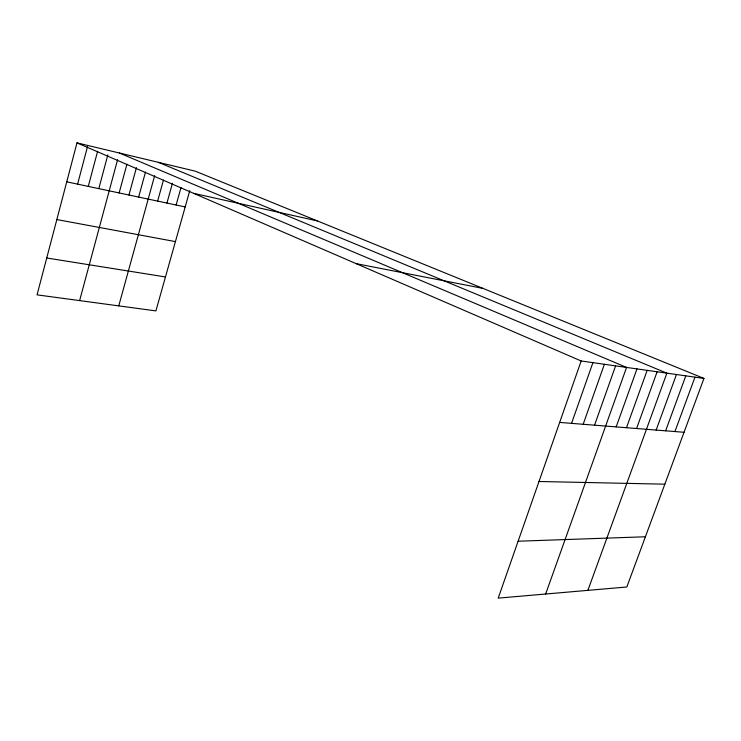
<?xml version="1.0" encoding="UTF-8"?>
<svg xmlns="http://www.w3.org/2000/svg" width="741" height="741" viewBox="0 0 741 741"><rect width="100%" height="100%" fill="white"/><g stroke="black" fill="none" stroke-linecap="round" stroke-linejoin="round"><path stroke-width="1.11" d="M703.95 378.429L581.157 360.978L498.211 598.126L626.83 586.992L703.95 378.429L195.263 171.162L76.981 142.874L37.05 294.862L155.906 310.896L189.77 190.669M77.592 184.129L87.521 146.57M88.272 186.389L97.617 151.303M98.812 188.622L107.843 154.888M79.62 300.605L117.597 159.686M119.144 192.938L126.933 164.224M128.962 195.013L136.437 167.605M138.641 197.069L145.514 172.023M118.755 305.885L154.647 175.7M157.629 201.089L163.455 180.072M166.938 203.062L172.449 183.286M176.117 205.007L181.017 187.547M571.561 423.361L592.911 362.645M583.176 424.278L604.387 364.276M594.532 425.186L615.604 365.869M545.645 594.023L626.571 367.434L119.394 153.016M616.169 426.899L636.973 368.907M626.478 427.714L647.162 370.361M636.575 428.52L657.128 371.778M587.882 590.364L666.881 373.168L158.333 162.325M656.146 430.076L676.44 374.52M665.631 430.827L685.795 375.854M674.931 431.558L694.965 377.16M518.116 541.217L645.402 536.771M539.013 481.493L664.844 484.179M559.668 422.416L684.036 432.281M46.739 257.988L165.465 276.949M56.835 219.558L175.422 241.603M356.152 263.639L483.03 288.416M66.746 181.832L185.185 206.934M193.623 193.327L317.407 220.929M76.981 142.874L581.157 360.978"/></g></svg>
